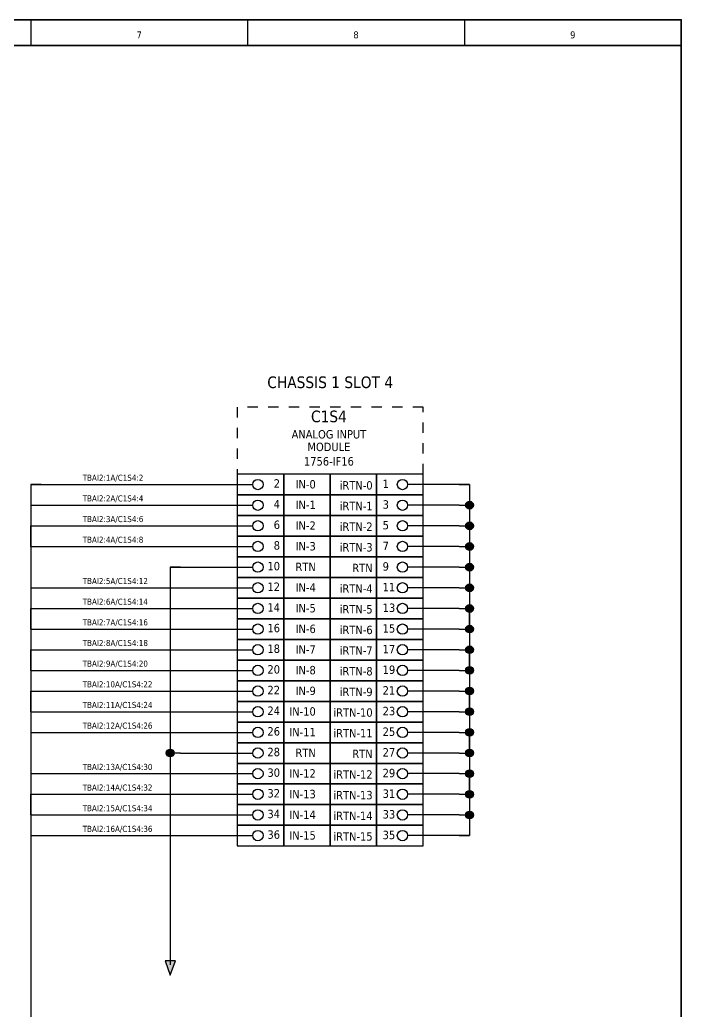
# Model space of a CAD drawing. Header units: millimetres. Extents: x 0 to 1792788, y -13 to 262234.
# Drawn here: x 291.9 to 420, y 105 to 297 of the extents above; entities that cross this region are included whole.
import ezdxf
from ezdxf.enums import TextEntityAlignment as Align

# ---------------------------------------------------------------- set-up
doc = ezdxf.new("R2010")
doc.units = ezdxf.units.MM
doc.linetypes.add('EPL_DASH', pattern=[1, 0.5, -0.5])
for name, color, linetype, lineweight in [('EPLAN108', 5, 'Continuous', 35), ('EPLAN201', 7, 'Continuous', 35), ('EPLAN300', 5, 'Continuous', 25), ('EPLAN303', 6, 'Continuous', 25), ('EPLAN306', 6, 'EPL_DASH', 25), ('EPLAN311', 7, 'Continuous', 25), ('EPLAN317', 7, 'Continuous', 25), ('EPLAN400', 5, 'Continuous', 35), ('EPLAN403', 5, 'Continuous', 35), ('EPLAN405', 7, 'Continuous', 25), ('EPLAN429', 251, 'Continuous', 35), ('EPLAN432', 7, 'Continuous', 35), ('EPLAN440', 73, 'Continuous', 35), ('EPLAN442', 73, 'Continuous', 35), ('EPLAN451', 7, 'Continuous', 35), ('EPLAN452', 7, 'Continuous', 35), ('EPLAN453', 7, 'Continuous', 35), ('EPLAN500', 7, 'Continuous', 35), ('EPLAN501', 7, 'Continuous', 35), ('EPLAN502', 7, 'Continuous', 35), ('EPLAN503', 7, 'Continuous', 35), ('EPLAN504', 7, 'Continuous', 35)]:
    doc.layers.add(name, color=color, linetype=linetype, lineweight=lineweight)
doc.styles.add('Tahoma', font='')
doc.styles.get('Tahoma').set_extended_font_data('Tahoma')

# ---------------------------------------------------------------- blocks, each defined once
blk = doc.blocks.new('EPLFRAME')
at = {"layer": 'EPLAN201', "linetype": 'Continuous', "lineweight": 25, "ltscale": 4}
for p, q in [((294, 297), (294, 292)), ((336, 297), (336, 292)), ((378, 297), (378, 292))]:
    blk.add_line(p, q, dxfattribs=at)
at = {"layer": 'EPLAN201', "linetype": 'Continuous', "lineweight": 35, "ltscale": 4}
blk.add_line((0, 292), (420, 292), dxfattribs=at)
blk.add_lwpolyline([(0, 0), (420, 0), (420, 297), (0, 297)], close=True, dxfattribs=at)
at = {"layer": 'EPLAN451', "color": 7, "style": 'Tahoma'}
for tag, p, height in [('14_10014', (101, 12), 2.26), ('14_10015', (185, 12), 2.26), ('14_10011', (101, 5), 2.26), ('14_10013', (332, 5), 1.63), ('14_10151', (73, 1), 1.63), ('14_10300', (415, 1), 1.63)]:
    blk.add_attdef(tag, p, '', height=height, dxfattribs=at)
blk.add_attdef('4_25020', text='', height=1.63, dxfattribs=at).set_placement((413, 1), align=Align.RIGHT)
at = {"layer": 'EPLAN452', "color": 7, "style": 'Tahoma'}
for tag, p, height in [('4_11041', (1, 17), 2.26), ('4_11071[1]', (1, 13), 1.63), ('4_11074[1]', (21, 13), 1.63), ('4_11070[1]', (41, 13), 1.63), ('4_11024', (73, 13), 1.63), ('4_11011', (231, 12), 2.26), ('4_11030', (301, 12), 2.26), ('4_20132_1001', (374, 13), 1.63), ('4_11071[2]', (1, 9), 1.63), ('4_11074[2]', (21, 9), 1.63), ('4_11070[2]', (41, 9), 1.63), ('4_11022', (73, 9), 1.63), ('4_20134_1001', (374, 9), 1.63), ('4_11071[3]', (1, 5), 1.63), ('4_11074[3]', (21, 5), 1.63), ('4_11070[3]', (41, 5), 1.63), ('4_11080', (73, 5), 1.63), ('4_11059', (301, 5), 1.63)]:
    blk.add_attdef(tag, p, '', height=height, dxfattribs=at)
for tag, height, p in [('4_11040', 2.26, (419, 17)), ('4_11000', 1.63, (419, 5)), ('4_11085', 1.63, (141, 1)), ('4_11086', 1.63, (183, 1))]:
    blk.add_attdef(tag, text='', height=height, dxfattribs=at).set_placement(p, align=Align.RIGHT)
at = {"layer": 'EPLAN453', "color": 7, "style": 'Tahoma'}
for tag, p in [('53_19005_1', (21, 293)), ('53_19005', (63, 293)), ('53_19005_8', (105, 293)), ('53_19005_6', (147, 293)), ('53_19005_7', (189, 293)), ('53_19005_9', (231, 293)), ('53_19005_3', (273, 293)), ('53_19005_2', (315, 293)), ('53_19005_4', (357, 293)), ('53_19005_5', (399, 293))]:
    blk.add_attdef(tag, text='', height=1.35, dxfattribs=at).set_placement(p, align=Align.BOTTOM_CENTER)
blk = doc.blocks.new('EPLSYM_LibrarySPECIAL_Symbol308_Variant0_Placement0')
at = {"layer": 'EPLAN405', "color": 7, "style": 'Tahoma'}
for tag, p in [('17_31011', (1.5, 6.35)), ('17_31002', (1.5, 0.5))]:
    blk.add_attdef(tag, text='', height=1.17, dxfattribs=at).set_placement(p, align=Align.BOTTOM_LEFT)
for tag, p in [('17_31004', (1.5, 4.4)), ('17_31003', (1.5, 2.45))]:
    blk.add_attdef(tag, p, '', height=1.17, dxfattribs=at)
blk = doc.blocks.new('EPLSYM_LibrarySPECIAL_Symbol13_Variant3_Placement1')
at = {"layer": 'EPLAN303', "lineweight": 25, "ltscale": 4}
blk.add_line((4, 0), (1, 0), dxfattribs=at)
blk.add_circle((0, 0), 1, dxfattribs=at)
at = {"layer": 'EPLAN429', "color": 251, "style": 'Tahoma'}
blk.add_attdef('17_20011', text='', height=1.6254, dxfattribs=at).set_placement((-76.87, -0.16254), align=Align.MIDDLE_RIGHT)
at = {"layer": 'EPLAN432', "color": 7, "style": 'Tahoma'}
blk.add_attdef('17_20038', text='', height=1.6254, dxfattribs=at).set_placement((2.3, 1.3), align=Align.BOTTOM_LEFT)
blk = doc.blocks.new('EPLSYM_LibrarySPECIAL_Symbol13_Variant5_Placement1')
at = {"layer": 'EPLAN303', "lineweight": 25, "ltscale": 4}
blk.add_line((-4, 0), (-1, 0), dxfattribs=at)
blk.add_circle((0, 0), 1, dxfattribs=at)
at = {"layer": 'EPLAN429', "color": 251, "style": 'Tahoma'}
blk.add_attdef('17_20011', text='', height=1.6254, dxfattribs=at).set_placement((76.87, -0.16254), align=Align.MIDDLE_RIGHT)
at = {"layer": 'EPLAN432', "color": 7, "style": 'Tahoma'}
blk.add_attdef('17_20038', text='', height=1.6254, dxfattribs=at).set_placement((-2.3, 1.3), align=Align.BOTTOM_RIGHT)
blk = doc.blocks.new('EPLSYM_LibrarySPECIAL_Symbol1_Variant0_Placement1')
at = {"layer": 'EPLAN306', "lineweight": 25, "ltscale": 4}
blk.add_lwpolyline([(0, -85), (36, -85), (36, 0), (0, 0)], close=True, dxfattribs=at)
at = {"layer": 'EPLAN400', "color": 5, "style": 'Tahoma'}
blk.add_attdef('17_20010', text='', height=2.2575, dxfattribs=at).set_placement((-1.5, -0.9515), align=Align.TOP_CENTER)
at = {"layer": 'EPLAN440', "color": 73, "style": 'Tahoma'}
blk.add_attdef('17_20300', text='', height=1.6254, dxfattribs=at).set_placement((-1.5, -4.57508), align=Align.TOP_RIGHT)
at = {"layer": 'EPLAN500', "color": 7, "style": 'Tahoma'}
blk.add_attdef('17_20027', text='', height=1.6254, dxfattribs=at).set_placement((-1.5, -7.43762), align=Align.TOP_CENTER)
at = {"layer": 'EPLAN501', "color": 7, "style": 'Tahoma'}
blk.add_attdef('17_20011', text='', height=1.6254, dxfattribs=at).set_placement((-1.5, -12.67508), align=Align.TOP_CENTER)
at = {"layer": 'EPLAN502', "color": 7, "style": 'Tahoma'}
blk.add_attdef('17_20025', text='', height=1.6254, dxfattribs=at).set_placement((-1.5, -15.37508), align=Align.TOP_RIGHT)
at = {"layer": 'EPLAN503', "color": 7, "style": 'Tahoma'}
blk.add_attdef('17_20024', text='', height=1.6254, dxfattribs=at).set_placement((-1.5, -18.07508), align=Align.TOP_RIGHT)
at = {"layer": 'EPLAN504', "color": 7, "style": 'Tahoma'}
blk.add_attdef('17_20901[1]', text='', height=1.6254, dxfattribs=at).set_placement((-1.5, -9.97508), align=Align.TOP_RIGHT)
blk = doc.blocks.new('EPLSYM_LibrarySPECIAL_Symbol8_Variant3_Placement1')
at = {"layer": 'EPLAN311', "linetype": 'Continuous', "ltscale": 4}
blk.add_hatch(color=256, dxfattribs=at).paths.add_polyline_path([(-1, 0.75), (0, -2), (1, 0.75)], flags=0)
blk.add_line((0, 2), (0, 0.75), dxfattribs=at)
blk.add_lwpolyline([(-1, 0.75), (0, -2), (1, 0.75)], close=True, dxfattribs=at)
at = {"layer": 'EPLAN403', "color": 5, "style": 'Tahoma'}
blk.add_attdef('70_20010', text='', height=2.2575, dxfattribs=at).set_placement((0, -3.4515), align=Align.TOP_CENTER)
at = {"layer": 'EPLAN442', "color": 73, "style": 'Tahoma'}
blk.add_attdef('70_24300', text='', height=1.6254, dxfattribs=at).set_placement((0, -7.07508), align=Align.TOP_CENTER)

msp = doc.modelspace()

# ---------------------------------------------------------------- hatches: boundary and pattern name
at = {"layer": 'EPLAN311', "linetype": 'Continuous', "lineweight": 25, "ltscale": 4}
h = msp.add_hatch(color=7, dxfattribs=at)
edge = h.paths.add_edge_path(flags=0)
edge.add_arc((379, 203), 0.75, 0, 360)
h = msp.add_hatch(color=7, dxfattribs=at)
edge = h.paths.add_edge_path(flags=0)
edge.add_arc((379, 199), 0.75, 0, 360)
h = msp.add_hatch(color=7, dxfattribs=at)
edge = h.paths.add_edge_path(flags=0)
edge.add_arc((379, 195), 0.75, 0, 360)
h = msp.add_hatch(color=7, dxfattribs=at)
edge = h.paths.add_edge_path(flags=0)
edge.add_arc((379, 191), 0.75, 0, 360)
h = msp.add_hatch(color=7, dxfattribs=at)
edge = h.paths.add_edge_path(flags=0)
edge.add_arc((379, 187), 0.75, 0, 360)
h = msp.add_hatch(color=7, dxfattribs=at)
edge = h.paths.add_edge_path(flags=0)
edge.add_arc((379, 183), 0.75, 0, 360)
h = msp.add_hatch(color=7, dxfattribs=at)
edge = h.paths.add_edge_path(flags=0)
edge.add_arc((379, 179), 0.75, 0, 360)
h = msp.add_hatch(color=7, dxfattribs=at)
edge = h.paths.add_edge_path(flags=0)
edge.add_arc((379, 175), 0.75, 0, 360)
h = msp.add_hatch(color=7, dxfattribs=at)
edge = h.paths.add_edge_path(flags=0)
edge.add_arc((379, 171), 0.75, 0, 360)
h = msp.add_hatch(color=7, dxfattribs=at)
edge = h.paths.add_edge_path(flags=0)
edge.add_arc((379, 167), 0.75, 0, 360)
h = msp.add_hatch(color=7, dxfattribs=at)
edge = h.paths.add_edge_path(flags=0)
edge.add_arc((379, 163), 0.75, 0, 360)
h = msp.add_hatch(color=7, dxfattribs=at)
edge = h.paths.add_edge_path(flags=0)
edge.add_arc((379, 159), 0.75, 0, 360)
at = {"layer": 'EPLAN311', "ltscale": 4}
h = msp.add_hatch(color=256, dxfattribs=at)
edge = h.paths.add_edge_path(flags=0)
edge.add_arc((321, 155), 0.75, 0, 360)
at = {"layer": 'EPLAN311', "linetype": 'Continuous', "lineweight": 25, "ltscale": 4}
h = msp.add_hatch(color=7, dxfattribs=at)
edge = h.paths.add_edge_path(flags=0)
edge.add_arc((379, 155), 0.75, 0, 360)
h = msp.add_hatch(color=7, dxfattribs=at)
edge = h.paths.add_edge_path(flags=0)
edge.add_arc((379, 151), 0.75, 0, 360)
h = msp.add_hatch(color=7, dxfattribs=at)
edge = h.paths.add_edge_path(flags=0)
edge.add_arc((379, 147), 0.75, 0, 360)
h = msp.add_hatch(color=7, dxfattribs=at)
edge = h.paths.add_edge_path(flags=0)
edge.add_arc((379, 143), 0.75, 0, 360)

# ---------------------------------------------------------------- linework, layer by layer
at = {"layer": 'EPLAN300', "lineweight": 25, "ltscale": 4}
for points in [[(334, 205), (343, 205), (343, 209), (334, 209)], [(343, 205), (352, 205), (352, 209), (343, 209)], [(352, 205), (361, 205), (361, 209), (352, 209)], [(361, 205), (370, 205), (370, 209), (361, 209)], [(334, 201), (343, 201), (343, 205), (334, 205)], [(343, 201), (352, 201), (352, 205), (343, 205)], [(352, 201), (361, 201), (361, 205), (352, 205)], [(361, 201), (370, 201), (370, 205), (361, 205)], [(334, 197), (343, 197), (343, 201), (334, 201)], [(343, 197), (352, 197), (352, 201), (343, 201)], [(352, 197), (361, 197), (361, 201), (352, 201)], [(361, 197), (370, 197), (370, 201), (361, 201)], [(334, 193), (343, 193), (343, 197), (334, 197)], [(343, 193), (352, 193), (352, 197), (343, 197)], [(352, 193), (361, 193), (361, 197), (352, 197)], [(361, 193), (370, 193), (370, 197), (361, 197)], [(334, 189), (343, 189), (343, 193), (334, 193)], [(343, 189), (352, 189), (352, 193), (343, 193)], [(352, 189), (361, 189), (361, 193), (352, 193)], [(361, 189), (370, 189), (370, 193), (361, 193)], [(334, 185), (343, 185), (343, 189), (334, 189)], [(343, 185), (352, 185), (352, 189), (343, 189)], [(352, 185), (361, 185), (361, 189), (352, 189)], [(361, 185), (370, 185), (370, 189), (361, 189)], [(334, 181), (343, 181), (343, 185), (334, 185)], [(343, 181), (352, 181), (352, 185), (343, 185)], [(352, 181), (361, 181), (361, 185), (352, 185)], [(361, 181), (370, 181), (370, 185), (361, 185)], [(334, 177), (343, 177), (343, 181), (334, 181)], [(343, 177), (352, 177), (352, 181), (343, 181)], [(352, 177), (361, 177), (361, 181), (352, 181)], [(361, 177), (370, 177), (370, 181), (361, 181)], [(334, 173), (343, 173), (343, 177), (334, 177)], [(343, 173), (352, 173), (352, 177), (343, 177)], [(352, 173), (361, 173), (361, 177), (352, 177)], [(361, 173), (370, 173), (370, 177), (361, 177)], [(334, 169), (343, 169), (343, 173), (334, 173)], [(343, 169), (352, 169), (352, 173), (343, 173)], [(352, 169), (361, 169), (361, 173), (352, 173)], [(361, 169), (370, 169), (370, 173), (361, 173)], [(334, 165), (343, 165), (343, 169), (334, 169)], [(343, 165), (352, 165), (352, 169), (343, 169)], [(352, 165), (361, 165), (361, 169), (352, 169)], [(361, 165), (370, 165), (370, 169), (361, 169)], [(334, 161), (343, 161), (343, 165), (334, 165)], [(343, 161), (352, 161), (352, 165), (343, 165)], [(352, 161), (361, 161), (361, 165), (352, 165)], [(361, 161), (370, 161), (370, 165), (361, 165)], [(334, 157), (343, 157), (343, 161), (334, 161)], [(343, 157), (352, 157), (352, 161), (343, 161)], [(352, 157), (361, 157), (361, 161), (352, 161)], [(361, 157), (370, 157), (370, 161), (361, 161)], [(334, 153), (343, 153), (343, 157), (334, 157)], [(343, 153), (352, 153), (352, 157), (343, 157)], [(352, 153), (361, 153), (361, 157), (352, 157)], [(361, 153), (370, 153), (370, 157), (361, 157)], [(334, 149), (343, 149), (343, 153), (334, 153)], [(343, 149), (352, 149), (352, 153), (343, 153)], [(352, 149), (361, 149), (361, 153), (352, 153)], [(361, 149), (370, 149), (370, 153), (361, 153)], [(334, 145), (343, 145), (343, 149), (334, 149)], [(343, 145), (352, 145), (352, 149), (343, 149)], [(352, 145), (361, 145), (361, 149), (352, 149)], [(361, 145), (370, 145), (370, 149), (361, 149)], [(334, 141), (343, 141), (343, 145), (334, 145)], [(343, 141), (352, 141), (352, 145), (343, 145)], [(352, 141), (361, 141), (361, 145), (352, 145)], [(361, 141), (370, 141), (370, 145), (361, 145)], [(334, 137), (343, 137), (343, 141), (334, 141)], [(343, 137), (352, 137), (352, 141), (343, 141)], [(352, 137), (361, 137), (361, 141), (352, 141)], [(361, 137), (370, 137), (370, 141), (361, 141)]]:
    msp.add_lwpolyline(points, close=True, dxfattribs=at)
at = {"layer": 'EPLAN311', "color": 7, "ltscale": 4}
for p, q in [((294, 207), (336, 207)), ((294, 203), (336, 203)), ((294, 199), (336, 199)), ((294, 195), (336, 195)), ((294, 187), (336, 187)), ((294, 183), (336, 183)), ((294, 179), (336, 179)), ((294, 175), (336, 175)), ((294, 171), (336, 171)), ((294, 167), (336, 167)), ((294, 163), (336, 163)), ((294, 159), (336, 159)), ((294, 151), (336, 151)), ((294, 147), (336, 147)), ((294, 143), (336, 143)), ((294, 139), (336, 139))]:
    msp.add_line(p, q, dxfattribs=at)
at = {"layer": 'EPLAN311', "ltscale": 4}
for p, q in [((296, 207), (294, 207)), ((379, 207), (368, 207)), ((379, 207), (379, 203)), ((294, 203), (296, 203)), ((377, 203), (368, 203)), ((379, 203), (379, 199)), ((294, 199), (296, 199)), ((377, 199), (368, 199)), ((379, 199), (379, 195)), ((294, 195), (296, 195)), ((377, 195), (368, 195)), ((379, 195), (379, 191)), ((321, 191), (336, 191)), ((321, 191), (321, 155)), ((323, 191), (321, 191)), ((321, 191), (321, 189)), ((377, 191), (368, 191)), ((379, 191), (379, 187)), ((294, 187), (296, 187)), ((377, 187), (368, 187)), ((379, 187), (379, 183)), ((294, 183), (296, 183)), ((377, 183), (368, 183)), ((379, 179), (379, 183)), ((294, 179), (296, 179)), ((377, 179), (368, 179)), ((379, 179), (379, 175)), ((294, 175), (296, 175)), ((377, 175), (368, 175)), ((379, 171), (379, 175)), ((294, 171), (296, 171)), ((377, 171), (368, 171)), ((379, 171), (379, 167)), ((294, 167), (296, 167)), ((377, 167), (368, 167)), ((379, 163), (379, 167)), ((294, 163), (296, 163)), ((377, 163), (368, 163)), ((379, 163), (379, 159)), ((294, 159), (296, 159)), ((377, 159), (368, 159)), ((379, 155), (379, 159)), ((321, 157), (321, 153)), ((321, 155), (321, 114)), ((323, 155), (321, 155)), ((323, 155), (336, 155)), ((377, 155), (368, 155)), ((379, 155), (379, 151)), ((294, 151), (296, 151)), ((377, 151), (368, 151)), ((379, 147), (379, 151)), ((294, 147), (296, 147)), ((377, 147), (368, 147)), ((379, 147), (379, 143)), ((294, 143), (296, 143)), ((377, 143), (368, 143)), ((379, 143), (379, 139)), ((294, 139), (296, 139)), ((379, 139), (368, 139))]:
    msp.add_line(p, q, dxfattribs=at)
at = {"layer": 'EPLAN311', "color": 7, "linetype": 'Continuous', "lineweight": 25, "ltscale": 4}
for p, q in [((377, 207), (379, 207)), ((379, 207), (379, 205)), ((379, 205), (379, 201)), ((377, 203), (379, 203)), ((379, 201), (379, 197)), ((377, 199), (379, 199)), ((379, 197), (379, 193)), ((377, 195), (379, 195)), ((379, 193), (379, 189)), ((377, 191), (379, 191)), ((379, 189), (379, 185)), ((377, 187), (379, 187)), ((379, 185), (379, 181)), ((377, 183), (379, 183)), ((379, 181), (379, 177)), ((377, 179), (379, 179)), ((379, 177), (379, 173)), ((377, 175), (379, 175)), ((379, 173), (379, 169)), ((377, 171), (379, 171)), ((379, 169), (379, 165)), ((377, 167), (379, 167)), ((379, 165), (379, 161)), ((377, 163), (379, 163)), ((379, 161), (379, 157)), ((377, 159), (379, 159)), ((379, 157), (379, 153)), ((377, 155), (379, 155)), ((379, 153), (379, 149)), ((377, 151), (379, 151)), ((379, 149), (379, 145)), ((377, 147), (379, 147)), ((379, 145), (379, 141)), ((377, 143), (379, 143)), ((379, 141), (379, 139)), ((377, 139), (379, 139))]:
    msp.add_line(p, q, dxfattribs=at)
for centre in [(379, 203), (379, 199), (379, 195), (379, 191), (379, 187), (379, 183), (379, 179), (379, 175), (379, 171), (379, 167), (379, 163), (379, 159), (379, 155), (379, 151), (379, 147), (379, 143)]:
    msp.add_circle(centre, 0.75, dxfattribs=at)
at = {"layer": 'EPLAN311', "ltscale": 4}
msp.add_circle((321, 155), 0.75, dxfattribs=at)
at = {"layer": 'EPLAN317', "lineweight": 25, "ltscale": 4}
for p, q in [((294, 207), (294, 203)), ((294, 207), (294, 205)), ((294, 205), (294, 201)), ((294, 203), (294, 199)), ((294, 201), (294, 197)), ((294, 195), (294, 199)), ((294, 197), (294, 193)), ((294, 195), (294, 187)), ((294, 189), (294, 185)), ((294, 187), (294, 183)), ((294, 185), (294, 181)), ((294, 179), (294, 183)), ((294, 181), (294, 177)), ((294, 179), (294, 175)), ((294, 177), (294, 173)), ((294, 171), (294, 175)), ((294, 173), (294, 169)), ((294, 171), (294, 167)), ((294, 169), (294, 165)), ((294, 163), (294, 167)), ((294, 165), (294, 161)), ((294, 163), (294, 159)), ((294, 161), (294, 157)), ((294, 159), (294, 151)), ((294, 153), (294, 149)), ((294, 151), (294, 147)), ((294, 149), (294, 145)), ((294, 143), (294, 147)), ((294, 145), (294, 141)), ((294, 143), (294, 139)), ((294, 141), (294, 137)), ((294, 139), (294, 65))]:
    msp.add_line(p, q, dxfattribs=at)

# ---------------------------------------------------------------- block references
ref = msp.add_blockref('EPLFRAME', (0, 0))
ref.add_attrib('53_19005_2', '7', dxfattribs={"layer": 'EPLAN453', "color": 7, "height": 1.35, "style": 'Tahoma'}).set_placement((315, 293), align=Align.BOTTOM_CENTER)
ref.add_attrib('53_19005_4', '8', dxfattribs={"layer": 'EPLAN453', "color": 7, "height": 1.35, "style": 'Tahoma'}).set_placement((357, 293), align=Align.BOTTOM_CENTER)
ref.add_attrib('53_19005_5', '9', dxfattribs={"layer": 'EPLAN453', "color": 7, "height": 1.35, "style": 'Tahoma'}).set_placement((399, 293), align=Align.BOTTOM_CENTER)
ref = msp.add_blockref('EPLSYM_LibrarySPECIAL_Symbol1_Variant0_Placement1', (334, 222))
ref.add_attrib('17_20010', 'C1S4', dxfattribs={"layer": 'EPLAN400', "color": 5, "height": 2.257, "style": 'Tahoma'}).set_placement((351.75, 221.32), align=Align.TOP_CENTER)
ref.add_attrib('17_20027', 'ANALOG INPUT', dxfattribs={"layer": 'EPLAN500', "color": 7, "height": 1.6254, "style": 'Tahoma'}).set_placement((351.75, 217.54), align=Align.TOP_CENTER)
ref.add_attrib('17_20011', '1756-IF16', dxfattribs={"layer": 'EPLAN501', "color": 7, "height": 1.625, "style": 'Tahoma'}).set_placement((351.75, 212.3), align=Align.TOP_CENTER)
ref.add_attrib('17_20027/1', 'MODULE', dxfattribs={"layer": 'EPLAN500', "color": 7, "height": 1.625, "style": 'Tahoma'}).set_placement((351.75, 215.1), align=Align.TOP_CENTER)
ref = msp.add_blockref('EPLSYM_LibrarySPECIAL_Symbol308_Variant0_Placement0', (304, 207))
ref.add_attrib('17_31011', 'TBAI2:1A/C1S4:2', dxfattribs={"layer": 'EPLAN405', "color": 7, "height": 1.1739, "style": 'Tahoma'}).set_placement((304.05, 207.37), align=Align.BOTTOM_LEFT)
ref = msp.add_blockref('EPLSYM_LibrarySPECIAL_Symbol13_Variant5_Placement1', (338, 207))
ref.add_attrib('17_20038', '2', dxfattribs={"layer": 'EPLAN432', "color": 7, "height": 1.63, "style": 'Tahoma'}).set_placement((342.28, 205.9), align=Align.BOTTOM_RIGHT)
ref.add_attrib('17_20011', 'IN-0', dxfattribs={"layer": 'EPLAN429', "color": 251, "height": 1.625, "style": 'Tahoma'}).set_placement((349.21, 207.05), align=Align.MIDDLE_RIGHT)
ref = msp.add_blockref('EPLSYM_LibrarySPECIAL_Symbol13_Variant3_Placement1', (366, 207))
ref.add_attrib('17_20038', '1', dxfattribs={"layer": 'EPLAN432', "color": 7, "height": 1.63, "style": 'Tahoma'}).set_placement((362.16, 205.83), align=Align.BOTTOM_LEFT)
ref.add_attrib('17_20011', 'iRTN-0', dxfattribs={"layer": 'EPLAN429', "color": 251, "height": 1.625, "style": 'Tahoma'}).set_placement((360.22, 206.84), align=Align.MIDDLE_RIGHT)
ref = msp.add_blockref('EPLSYM_LibrarySPECIAL_Symbol308_Variant0_Placement0', (304, 203))
ref.add_attrib('17_31011', 'TBAI2:2A/C1S4:4', dxfattribs={"layer": 'EPLAN405', "color": 7, "height": 1.1739, "style": 'Tahoma'}).set_placement((304.05, 203.37), align=Align.BOTTOM_LEFT)
ref = msp.add_blockref('EPLSYM_LibrarySPECIAL_Symbol13_Variant5_Placement1', (338, 203))
ref.add_attrib('17_20038', '4', dxfattribs={"layer": 'EPLAN432', "color": 7, "height": 1.63, "style": 'Tahoma'}).set_placement((342.28, 201.9), align=Align.BOTTOM_RIGHT)
ref.add_attrib('17_20011', 'IN-1', dxfattribs={"layer": 'EPLAN429', "color": 251, "height": 1.625, "style": 'Tahoma'}).set_placement((349.21, 203.05), align=Align.MIDDLE_RIGHT)
ref = msp.add_blockref('EPLSYM_LibrarySPECIAL_Symbol13_Variant3_Placement1', (366, 203))
ref.add_attrib('17_20038', '3', dxfattribs={"layer": 'EPLAN432', "color": 7, "height": 1.63, "style": 'Tahoma'}).set_placement((362.16, 201.83), align=Align.BOTTOM_LEFT)
ref.add_attrib('17_20011', 'iRTN-1', dxfattribs={"layer": 'EPLAN429', "color": 251, "height": 1.625, "style": 'Tahoma'}).set_placement((360.22, 202.84), align=Align.MIDDLE_RIGHT)
ref = msp.add_blockref('EPLSYM_LibrarySPECIAL_Symbol308_Variant0_Placement0', (304, 199))
ref.add_attrib('17_31011', 'TBAI2:3A/C1S4:6', dxfattribs={"layer": 'EPLAN405', "color": 7, "height": 1.1739, "style": 'Tahoma'}).set_placement((304.05, 199.37), align=Align.BOTTOM_LEFT)
ref = msp.add_blockref('EPLSYM_LibrarySPECIAL_Symbol13_Variant5_Placement1', (338, 199))
ref.add_attrib('17_20038', '6', dxfattribs={"layer": 'EPLAN432', "color": 7, "height": 1.63, "style": 'Tahoma'}).set_placement((342.28, 197.9), align=Align.BOTTOM_RIGHT)
ref.add_attrib('17_20011', 'IN-2', dxfattribs={"layer": 'EPLAN429', "color": 251, "height": 1.625, "style": 'Tahoma'}).set_placement((349.21, 199.05), align=Align.MIDDLE_RIGHT)
ref = msp.add_blockref('EPLSYM_LibrarySPECIAL_Symbol13_Variant3_Placement1', (366, 199))
ref.add_attrib('17_20038', '5', dxfattribs={"layer": 'EPLAN432', "color": 7, "height": 1.63, "style": 'Tahoma'}).set_placement((362.16, 197.83), align=Align.BOTTOM_LEFT)
ref.add_attrib('17_20011', 'iRTN-2', dxfattribs={"layer": 'EPLAN429', "color": 251, "height": 1.625, "style": 'Tahoma'}).set_placement((360.22, 198.84), align=Align.MIDDLE_RIGHT)
ref = msp.add_blockref('EPLSYM_LibrarySPECIAL_Symbol308_Variant0_Placement0', (304, 195))
ref.add_attrib('17_31011', 'TBAI2:4A/C1S4:8', dxfattribs={"layer": 'EPLAN405', "color": 7, "height": 1.1739, "style": 'Tahoma'}).set_placement((304.05, 195.37), align=Align.BOTTOM_LEFT)
ref = msp.add_blockref('EPLSYM_LibrarySPECIAL_Symbol13_Variant5_Placement1', (338, 195))
ref.add_attrib('17_20038', '8', dxfattribs={"layer": 'EPLAN432', "color": 7, "height": 1.63, "style": 'Tahoma'}).set_placement((342.28, 193.9), align=Align.BOTTOM_RIGHT)
ref.add_attrib('17_20011', 'IN-3', dxfattribs={"layer": 'EPLAN429', "color": 251, "height": 1.625, "style": 'Tahoma'}).set_placement((349.21, 195.05), align=Align.MIDDLE_RIGHT)
ref = msp.add_blockref('EPLSYM_LibrarySPECIAL_Symbol13_Variant3_Placement1', (366, 195))
ref.add_attrib('17_20038', '7', dxfattribs={"layer": 'EPLAN432', "color": 7, "height": 1.63, "style": 'Tahoma'}).set_placement((362.16, 193.83), align=Align.BOTTOM_LEFT)
ref.add_attrib('17_20011', 'iRTN-3', dxfattribs={"layer": 'EPLAN429', "color": 251, "height": 1.625, "style": 'Tahoma'}).set_placement((360.22, 194.84), align=Align.MIDDLE_RIGHT)
ref = msp.add_blockref('EPLSYM_LibrarySPECIAL_Symbol13_Variant5_Placement1', (338, 191))
ref.add_attrib('17_20038', '10', dxfattribs={"layer": 'EPLAN432', "color": 7, "height": 1.625, "style": 'Tahoma'}).set_placement((342.28, 189.9), align=Align.BOTTOM_RIGHT)
ref.add_attrib('17_20011', 'RTN', dxfattribs={"layer": 'EPLAN429', "color": 251, "height": 1.625, "style": 'Tahoma'}).set_placement((349.21, 191.05), align=Align.MIDDLE_RIGHT)
ref = msp.add_blockref('EPLSYM_LibrarySPECIAL_Symbol13_Variant3_Placement1', (366, 191))
ref.add_attrib('17_20038', '9', dxfattribs={"layer": 'EPLAN432', "color": 7, "height": 1.63, "style": 'Tahoma'}).set_placement((362.16, 189.83), align=Align.BOTTOM_LEFT)
ref.add_attrib('17_20011', 'RTN', dxfattribs={"layer": 'EPLAN429', "color": 251, "height": 1.625, "style": 'Tahoma'}).set_placement((360.22, 190.84), align=Align.MIDDLE_RIGHT)
ref = msp.add_blockref('EPLSYM_LibrarySPECIAL_Symbol308_Variant0_Placement0', (304, 187))
ref.add_attrib('17_31011', 'TBAI2:5A/C1S4:12', dxfattribs={"layer": 'EPLAN405', "color": 7, "height": 1.1739, "style": 'Tahoma'}).set_placement((304.05, 187.37), align=Align.BOTTOM_LEFT)
ref = msp.add_blockref('EPLSYM_LibrarySPECIAL_Symbol13_Variant5_Placement1', (338, 187))
ref.add_attrib('17_20038', '12', dxfattribs={"layer": 'EPLAN432', "color": 7, "height": 1.625, "style": 'Tahoma'}).set_placement((342.28, 185.9), align=Align.BOTTOM_RIGHT)
ref.add_attrib('17_20011', 'IN-4', dxfattribs={"layer": 'EPLAN429', "color": 251, "height": 1.625, "style": 'Tahoma'}).set_placement((349.21, 187.05), align=Align.MIDDLE_RIGHT)
ref = msp.add_blockref('EPLSYM_LibrarySPECIAL_Symbol13_Variant3_Placement1', (366, 187))
ref.add_attrib('17_20038', '11', dxfattribs={"layer": 'EPLAN432', "color": 7, "height": 1.625, "style": 'Tahoma'}).set_placement((362.16, 185.83), align=Align.BOTTOM_LEFT)
ref.add_attrib('17_20011', 'iRTN-4', dxfattribs={"layer": 'EPLAN429', "color": 251, "height": 1.625, "style": 'Tahoma'}).set_placement((360.22, 186.84), align=Align.MIDDLE_RIGHT)
ref = msp.add_blockref('EPLSYM_LibrarySPECIAL_Symbol308_Variant0_Placement0', (304, 183))
ref.add_attrib('17_31011', 'TBAI2:6A/C1S4:14', dxfattribs={"layer": 'EPLAN405', "color": 7, "height": 1.1739, "style": 'Tahoma'}).set_placement((304.05, 183.37), align=Align.BOTTOM_LEFT)
ref = msp.add_blockref('EPLSYM_LibrarySPECIAL_Symbol13_Variant5_Placement1', (338, 183))
ref.add_attrib('17_20038', '14', dxfattribs={"layer": 'EPLAN432', "color": 7, "height": 1.625, "style": 'Tahoma'}).set_placement((342.28, 181.9), align=Align.BOTTOM_RIGHT)
ref.add_attrib('17_20011', 'IN-5', dxfattribs={"layer": 'EPLAN429', "color": 251, "height": 1.625, "style": 'Tahoma'}).set_placement((349.21, 183.05), align=Align.MIDDLE_RIGHT)
ref = msp.add_blockref('EPLSYM_LibrarySPECIAL_Symbol13_Variant3_Placement1', (366, 183))
ref.add_attrib('17_20038', '13', dxfattribs={"layer": 'EPLAN432', "color": 7, "height": 1.625, "style": 'Tahoma'}).set_placement((362.16, 181.83), align=Align.BOTTOM_LEFT)
ref.add_attrib('17_20011', 'iRTN-5', dxfattribs={"layer": 'EPLAN429', "color": 251, "height": 1.625, "style": 'Tahoma'}).set_placement((360.22, 182.84), align=Align.MIDDLE_RIGHT)
ref = msp.add_blockref('EPLSYM_LibrarySPECIAL_Symbol308_Variant0_Placement0', (304, 179))
ref.add_attrib('17_31011', 'TBAI2:7A/C1S4:16', dxfattribs={"layer": 'EPLAN405', "color": 7, "height": 1.1739, "style": 'Tahoma'}).set_placement((304.05, 179.37), align=Align.BOTTOM_LEFT)
ref = msp.add_blockref('EPLSYM_LibrarySPECIAL_Symbol13_Variant5_Placement1', (338, 179))
ref.add_attrib('17_20038', '16', dxfattribs={"layer": 'EPLAN432', "color": 7, "height": 1.625, "style": 'Tahoma'}).set_placement((342.28, 177.9), align=Align.BOTTOM_RIGHT)
ref.add_attrib('17_20011', 'IN-6', dxfattribs={"layer": 'EPLAN429', "color": 251, "height": 1.625, "style": 'Tahoma'}).set_placement((349.21, 179.05), align=Align.MIDDLE_RIGHT)
ref = msp.add_blockref('EPLSYM_LibrarySPECIAL_Symbol13_Variant3_Placement1', (366, 179))
ref.add_attrib('17_20038', '15', dxfattribs={"layer": 'EPLAN432', "color": 7, "height": 1.625, "style": 'Tahoma'}).set_placement((362.16, 177.83), align=Align.BOTTOM_LEFT)
ref.add_attrib('17_20011', 'iRTN-6', dxfattribs={"layer": 'EPLAN429', "color": 251, "height": 1.625, "style": 'Tahoma'}).set_placement((360.22, 178.84), align=Align.MIDDLE_RIGHT)
ref = msp.add_blockref('EPLSYM_LibrarySPECIAL_Symbol308_Variant0_Placement0', (304, 175))
ref.add_attrib('17_31011', 'TBAI2:8A/C1S4:18', dxfattribs={"layer": 'EPLAN405', "color": 7, "height": 1.1739, "style": 'Tahoma'}).set_placement((304.05, 175.37), align=Align.BOTTOM_LEFT)
ref = msp.add_blockref('EPLSYM_LibrarySPECIAL_Symbol13_Variant5_Placement1', (338, 175))
ref.add_attrib('17_20038', '18', dxfattribs={"layer": 'EPLAN432', "color": 7, "height": 1.625, "style": 'Tahoma'}).set_placement((342.28, 173.9), align=Align.BOTTOM_RIGHT)
ref.add_attrib('17_20011', 'IN-7', dxfattribs={"layer": 'EPLAN429', "color": 251, "height": 1.625, "style": 'Tahoma'}).set_placement((349.21, 175.05), align=Align.MIDDLE_RIGHT)
ref = msp.add_blockref('EPLSYM_LibrarySPECIAL_Symbol13_Variant3_Placement1', (366, 175))
ref.add_attrib('17_20038', '17', dxfattribs={"layer": 'EPLAN432', "color": 7, "height": 1.625, "style": 'Tahoma'}).set_placement((362.16, 173.83), align=Align.BOTTOM_LEFT)
ref.add_attrib('17_20011', 'iRTN-7', dxfattribs={"layer": 'EPLAN429', "color": 251, "height": 1.625, "style": 'Tahoma'}).set_placement((360.22, 174.84), align=Align.MIDDLE_RIGHT)
ref = msp.add_blockref('EPLSYM_LibrarySPECIAL_Symbol308_Variant0_Placement0', (304, 171))
ref.add_attrib('17_31011', 'TBAI2:9A/C1S4:20', dxfattribs={"layer": 'EPLAN405', "color": 7, "height": 1.1739, "style": 'Tahoma'}).set_placement((304.05, 171.37), align=Align.BOTTOM_LEFT)
ref = msp.add_blockref('EPLSYM_LibrarySPECIAL_Symbol13_Variant5_Placement1', (338, 171))
ref.add_attrib('17_20038', '20', dxfattribs={"layer": 'EPLAN432', "color": 7, "height": 1.625, "style": 'Tahoma'}).set_placement((342.28, 169.9), align=Align.BOTTOM_RIGHT)
ref.add_attrib('17_20011', 'IN-8', dxfattribs={"layer": 'EPLAN429', "color": 251, "height": 1.625, "style": 'Tahoma'}).set_placement((349.21, 171.05), align=Align.MIDDLE_RIGHT)
ref = msp.add_blockref('EPLSYM_LibrarySPECIAL_Symbol13_Variant3_Placement1', (366, 171))
ref.add_attrib('17_20038', '19', dxfattribs={"layer": 'EPLAN432', "color": 7, "height": 1.625, "style": 'Tahoma'}).set_placement((362.16, 169.83), align=Align.BOTTOM_LEFT)
ref.add_attrib('17_20011', 'iRTN-8', dxfattribs={"layer": 'EPLAN429', "color": 251, "height": 1.625, "style": 'Tahoma'}).set_placement((360.22, 170.84), align=Align.MIDDLE_RIGHT)
ref = msp.add_blockref('EPLSYM_LibrarySPECIAL_Symbol308_Variant0_Placement0', (304, 167))
ref.add_attrib('17_31011', 'TBAI2:10A/C1S4:22', dxfattribs={"layer": 'EPLAN405', "color": 7, "height": 1.1739, "style": 'Tahoma'}).set_placement((304.05, 167.37), align=Align.BOTTOM_LEFT)
ref = msp.add_blockref('EPLSYM_LibrarySPECIAL_Symbol13_Variant5_Placement1', (338, 167))
ref.add_attrib('17_20038', '22', dxfattribs={"layer": 'EPLAN432', "color": 7, "height": 1.625, "style": 'Tahoma'}).set_placement((342.28, 165.9), align=Align.BOTTOM_RIGHT)
ref.add_attrib('17_20011', 'IN-9', dxfattribs={"layer": 'EPLAN429', "color": 251, "height": 1.625, "style": 'Tahoma'}).set_placement((349.21, 167.05), align=Align.MIDDLE_RIGHT)
ref = msp.add_blockref('EPLSYM_LibrarySPECIAL_Symbol13_Variant3_Placement1', (366, 167))
ref.add_attrib('17_20038', '21', dxfattribs={"layer": 'EPLAN432', "color": 7, "height": 1.625, "style": 'Tahoma'}).set_placement((362.16, 165.83), align=Align.BOTTOM_LEFT)
ref.add_attrib('17_20011', 'iRTN-9', dxfattribs={"layer": 'EPLAN429', "color": 251, "height": 1.625, "style": 'Tahoma'}).set_placement((360.22, 166.84), align=Align.MIDDLE_RIGHT)
ref = msp.add_blockref('EPLSYM_LibrarySPECIAL_Symbol308_Variant0_Placement0', (304, 163))
ref.add_attrib('17_31011', 'TBAI2:11A/C1S4:24', dxfattribs={"layer": 'EPLAN405', "color": 7, "height": 1.1739, "style": 'Tahoma'}).set_placement((304.05, 163.37), align=Align.BOTTOM_LEFT)
ref = msp.add_blockref('EPLSYM_LibrarySPECIAL_Symbol13_Variant5_Placement1', (338, 163))
ref.add_attrib('17_20038', '24', dxfattribs={"layer": 'EPLAN432', "color": 7, "height": 1.625, "style": 'Tahoma'}).set_placement((342.28, 161.9), align=Align.BOTTOM_RIGHT)
ref.add_attrib('17_20011', 'IN-10', dxfattribs={"layer": 'EPLAN429', "color": 251, "height": 1.625, "style": 'Tahoma'}).set_placement((349.21, 163.05), align=Align.MIDDLE_RIGHT)
ref = msp.add_blockref('EPLSYM_LibrarySPECIAL_Symbol13_Variant3_Placement1', (366, 163))
ref.add_attrib('17_20038', '23', dxfattribs={"layer": 'EPLAN432', "color": 7, "height": 1.625, "style": 'Tahoma'}).set_placement((362.16, 161.83), align=Align.BOTTOM_LEFT)
ref.add_attrib('17_20011', 'iRTN-10', dxfattribs={"layer": 'EPLAN429', "color": 251, "height": 1.625, "style": 'Tahoma'}).set_placement((360.22, 162.84), align=Align.MIDDLE_RIGHT)
ref = msp.add_blockref('EPLSYM_LibrarySPECIAL_Symbol308_Variant0_Placement0', (304, 159))
ref.add_attrib('17_31011', 'TBAI2:12A/C1S4:26', dxfattribs={"layer": 'EPLAN405', "color": 7, "height": 1.1739, "style": 'Tahoma'}).set_placement((304.05, 159.37), align=Align.BOTTOM_LEFT)
ref = msp.add_blockref('EPLSYM_LibrarySPECIAL_Symbol13_Variant5_Placement1', (338, 159))
ref.add_attrib('17_20038', '26', dxfattribs={"layer": 'EPLAN432', "color": 7, "height": 1.625, "style": 'Tahoma'}).set_placement((342.28, 157.9), align=Align.BOTTOM_RIGHT)
ref.add_attrib('17_20011', 'IN-11', dxfattribs={"layer": 'EPLAN429', "color": 251, "height": 1.625, "style": 'Tahoma'}).set_placement((349.21, 159.05), align=Align.MIDDLE_RIGHT)
ref = msp.add_blockref('EPLSYM_LibrarySPECIAL_Symbol13_Variant3_Placement1', (366, 159))
ref.add_attrib('17_20038', '25', dxfattribs={"layer": 'EPLAN432', "color": 7, "height": 1.625, "style": 'Tahoma'}).set_placement((362.16, 157.83), align=Align.BOTTOM_LEFT)
ref.add_attrib('17_20011', 'iRTN-11', dxfattribs={"layer": 'EPLAN429', "color": 251, "height": 1.625, "style": 'Tahoma'}).set_placement((360.22, 158.84), align=Align.MIDDLE_RIGHT)
ref = msp.add_blockref('EPLSYM_LibrarySPECIAL_Symbol13_Variant5_Placement1', (338, 155))
ref.add_attrib('17_20038', '28', dxfattribs={"layer": 'EPLAN432', "color": 7, "height": 1.625, "style": 'Tahoma'}).set_placement((342.28, 153.9), align=Align.BOTTOM_RIGHT)
ref.add_attrib('17_20011', 'RTN', dxfattribs={"layer": 'EPLAN429', "color": 251, "height": 1.625, "style": 'Tahoma'}).set_placement((349.21, 155.05), align=Align.MIDDLE_RIGHT)
ref = msp.add_blockref('EPLSYM_LibrarySPECIAL_Symbol13_Variant3_Placement1', (366, 155))
ref.add_attrib('17_20038', '27', dxfattribs={"layer": 'EPLAN432', "color": 7, "height": 1.625, "style": 'Tahoma'}).set_placement((362.16, 153.83), align=Align.BOTTOM_LEFT)
ref.add_attrib('17_20011', 'RTN', dxfattribs={"layer": 'EPLAN429', "color": 251, "height": 1.625, "style": 'Tahoma'}).set_placement((360.22, 154.84), align=Align.MIDDLE_RIGHT)
ref = msp.add_blockref('EPLSYM_LibrarySPECIAL_Symbol308_Variant0_Placement0', (304, 151))
ref.add_attrib('17_31011', 'TBAI2:13A/C1S4:30', dxfattribs={"layer": 'EPLAN405', "color": 7, "height": 1.1739, "style": 'Tahoma'}).set_placement((304.05, 151.37), align=Align.BOTTOM_LEFT)
ref = msp.add_blockref('EPLSYM_LibrarySPECIAL_Symbol13_Variant5_Placement1', (338, 151))
ref.add_attrib('17_20038', '30', dxfattribs={"layer": 'EPLAN432', "color": 7, "height": 1.625, "style": 'Tahoma'}).set_placement((342.28, 149.9), align=Align.BOTTOM_RIGHT)
ref.add_attrib('17_20011', 'IN-12', dxfattribs={"layer": 'EPLAN429', "color": 251, "height": 1.625, "style": 'Tahoma'}).set_placement((349.21, 151.05), align=Align.MIDDLE_RIGHT)
ref = msp.add_blockref('EPLSYM_LibrarySPECIAL_Symbol13_Variant3_Placement1', (366, 151))
ref.add_attrib('17_20038', '29', dxfattribs={"layer": 'EPLAN432', "color": 7, "height": 1.625, "style": 'Tahoma'}).set_placement((362.16, 149.83), align=Align.BOTTOM_LEFT)
ref.add_attrib('17_20011', 'iRTN-12', dxfattribs={"layer": 'EPLAN429', "color": 251, "height": 1.625, "style": 'Tahoma'}).set_placement((360.22, 150.84), align=Align.MIDDLE_RIGHT)
ref = msp.add_blockref('EPLSYM_LibrarySPECIAL_Symbol308_Variant0_Placement0', (304, 147))
ref.add_attrib('17_31011', 'TBAI2:14A/C1S4:32', dxfattribs={"layer": 'EPLAN405', "color": 7, "height": 1.1739, "style": 'Tahoma'}).set_placement((304.05, 147.37), align=Align.BOTTOM_LEFT)
ref = msp.add_blockref('EPLSYM_LibrarySPECIAL_Symbol13_Variant5_Placement1', (338, 147))
ref.add_attrib('17_20038', '32', dxfattribs={"layer": 'EPLAN432', "color": 7, "height": 1.625, "style": 'Tahoma'}).set_placement((342.28, 145.9), align=Align.BOTTOM_RIGHT)
ref.add_attrib('17_20011', 'IN-13', dxfattribs={"layer": 'EPLAN429', "color": 251, "height": 1.625, "style": 'Tahoma'}).set_placement((349.21, 147.05), align=Align.MIDDLE_RIGHT)
ref = msp.add_blockref('EPLSYM_LibrarySPECIAL_Symbol13_Variant3_Placement1', (366, 147))
ref.add_attrib('17_20038', '31', dxfattribs={"layer": 'EPLAN432', "color": 7, "height": 1.625, "style": 'Tahoma'}).set_placement((362.16, 145.83), align=Align.BOTTOM_LEFT)
ref.add_attrib('17_20011', 'iRTN-13', dxfattribs={"layer": 'EPLAN429', "color": 251, "height": 1.625, "style": 'Tahoma'}).set_placement((360.22, 146.84), align=Align.MIDDLE_RIGHT)
ref = msp.add_blockref('EPLSYM_LibrarySPECIAL_Symbol308_Variant0_Placement0', (304, 143))
ref.add_attrib('17_31011', 'TBAI2:15A/C1S4:34', dxfattribs={"layer": 'EPLAN405', "color": 7, "height": 1.1739, "style": 'Tahoma'}).set_placement((304.05, 143.37), align=Align.BOTTOM_LEFT)
ref = msp.add_blockref('EPLSYM_LibrarySPECIAL_Symbol13_Variant5_Placement1', (338, 143))
ref.add_attrib('17_20038', '34', dxfattribs={"layer": 'EPLAN432', "color": 7, "height": 1.625, "style": 'Tahoma'}).set_placement((342.28, 141.9), align=Align.BOTTOM_RIGHT)
ref.add_attrib('17_20011', 'IN-14', dxfattribs={"layer": 'EPLAN429', "color": 251, "height": 1.625, "style": 'Tahoma'}).set_placement((349.21, 143.05), align=Align.MIDDLE_RIGHT)
ref = msp.add_blockref('EPLSYM_LibrarySPECIAL_Symbol13_Variant3_Placement1', (366, 143))
ref.add_attrib('17_20038', '33', dxfattribs={"layer": 'EPLAN432', "color": 7, "height": 1.625, "style": 'Tahoma'}).set_placement((362.16, 141.83), align=Align.BOTTOM_LEFT)
ref.add_attrib('17_20011', 'iRTN-14', dxfattribs={"layer": 'EPLAN429', "color": 251, "height": 1.625, "style": 'Tahoma'}).set_placement((360.22, 142.84), align=Align.MIDDLE_RIGHT)
ref = msp.add_blockref('EPLSYM_LibrarySPECIAL_Symbol308_Variant0_Placement0', (304, 139))
ref.add_attrib('17_31011', 'TBAI2:16A/C1S4:36', dxfattribs={"layer": 'EPLAN405', "color": 7, "height": 1.1739, "style": 'Tahoma'}).set_placement((304.05, 139.37), align=Align.BOTTOM_LEFT)
ref = msp.add_blockref('EPLSYM_LibrarySPECIAL_Symbol13_Variant5_Placement1', (338, 139))
ref.add_attrib('17_20038', '36', dxfattribs={"layer": 'EPLAN432', "color": 7, "height": 1.625, "style": 'Tahoma'}).set_placement((342.28, 137.9), align=Align.BOTTOM_RIGHT)
ref.add_attrib('17_20011', 'IN-15', dxfattribs={"layer": 'EPLAN429', "color": 251, "height": 1.625, "style": 'Tahoma'}).set_placement((349.21, 139.05), align=Align.MIDDLE_RIGHT)
ref = msp.add_blockref('EPLSYM_LibrarySPECIAL_Symbol13_Variant3_Placement1', (366, 139))
ref.add_attrib('17_20038', '35', dxfattribs={"layer": 'EPLAN432', "color": 7, "height": 1.625, "style": 'Tahoma'}).set_placement((362.16, 137.83), align=Align.BOTTOM_LEFT)
ref.add_attrib('17_20011', 'iRTN-15', dxfattribs={"layer": 'EPLAN429', "color": 251, "height": 1.625, "style": 'Tahoma'}).set_placement((360.22, 138.84), align=Align.MIDDLE_RIGHT)
msp.add_blockref('EPLSYM_LibrarySPECIAL_Symbol8_Variant3_Placement1', (321, 114))

# ---------------------------------------------------------------- texts
at = {"layer": 'EPLAN108', "color": 5, "style": 'Tahoma'}
msp.add_text('CHASSIS 1 SLOT 4', height=2.2575, dxfattribs=at).set_placement((352, 225), align=Align.BOTTOM_CENTER)

doc.saveas('drawing.dxf')
